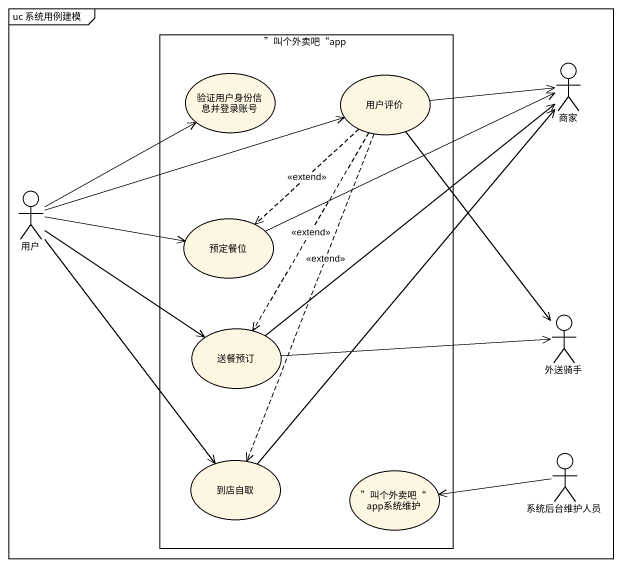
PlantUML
@startuml
mainframe uc 系统用例建模
rectangle "”叫个外卖吧“app" as 叫个外卖吧_app {
  usecase 验证用户身份信息并登录账号
  usecase 用户评价
  usecase 预定餐位
  usecase 送餐预订
  usecase 到店自取
  usecase "”叫个外卖吧“app系统维护" as 叫个外卖吧_app系统维护
}
actor 商家
actor 用户
actor 外送骑手
actor 系统后台维护人员
用户评价 -right-> 商家
用户评价 ..> 预定餐位 : <<extend>>
用户评价 ..> 送餐预订 : <<extend>>
用户评价 --> 外送骑手
用户评价 ..> 到店自取 : <<extend>>
用户 -up-> 验证用户身份信息并登录账号
用户 -right-> 用户评价
用户 -right-> 预定餐位
用户 --> 送餐预订
用户 --> 到店自取
预定餐位 -right-> 商家
送餐预订 -up-> 商家
送餐预订 -right-> 外送骑手
系统后台维护人员 -left-> 叫个外卖吧_app系统维护
到店自取 -up-> 商家
@enduml
